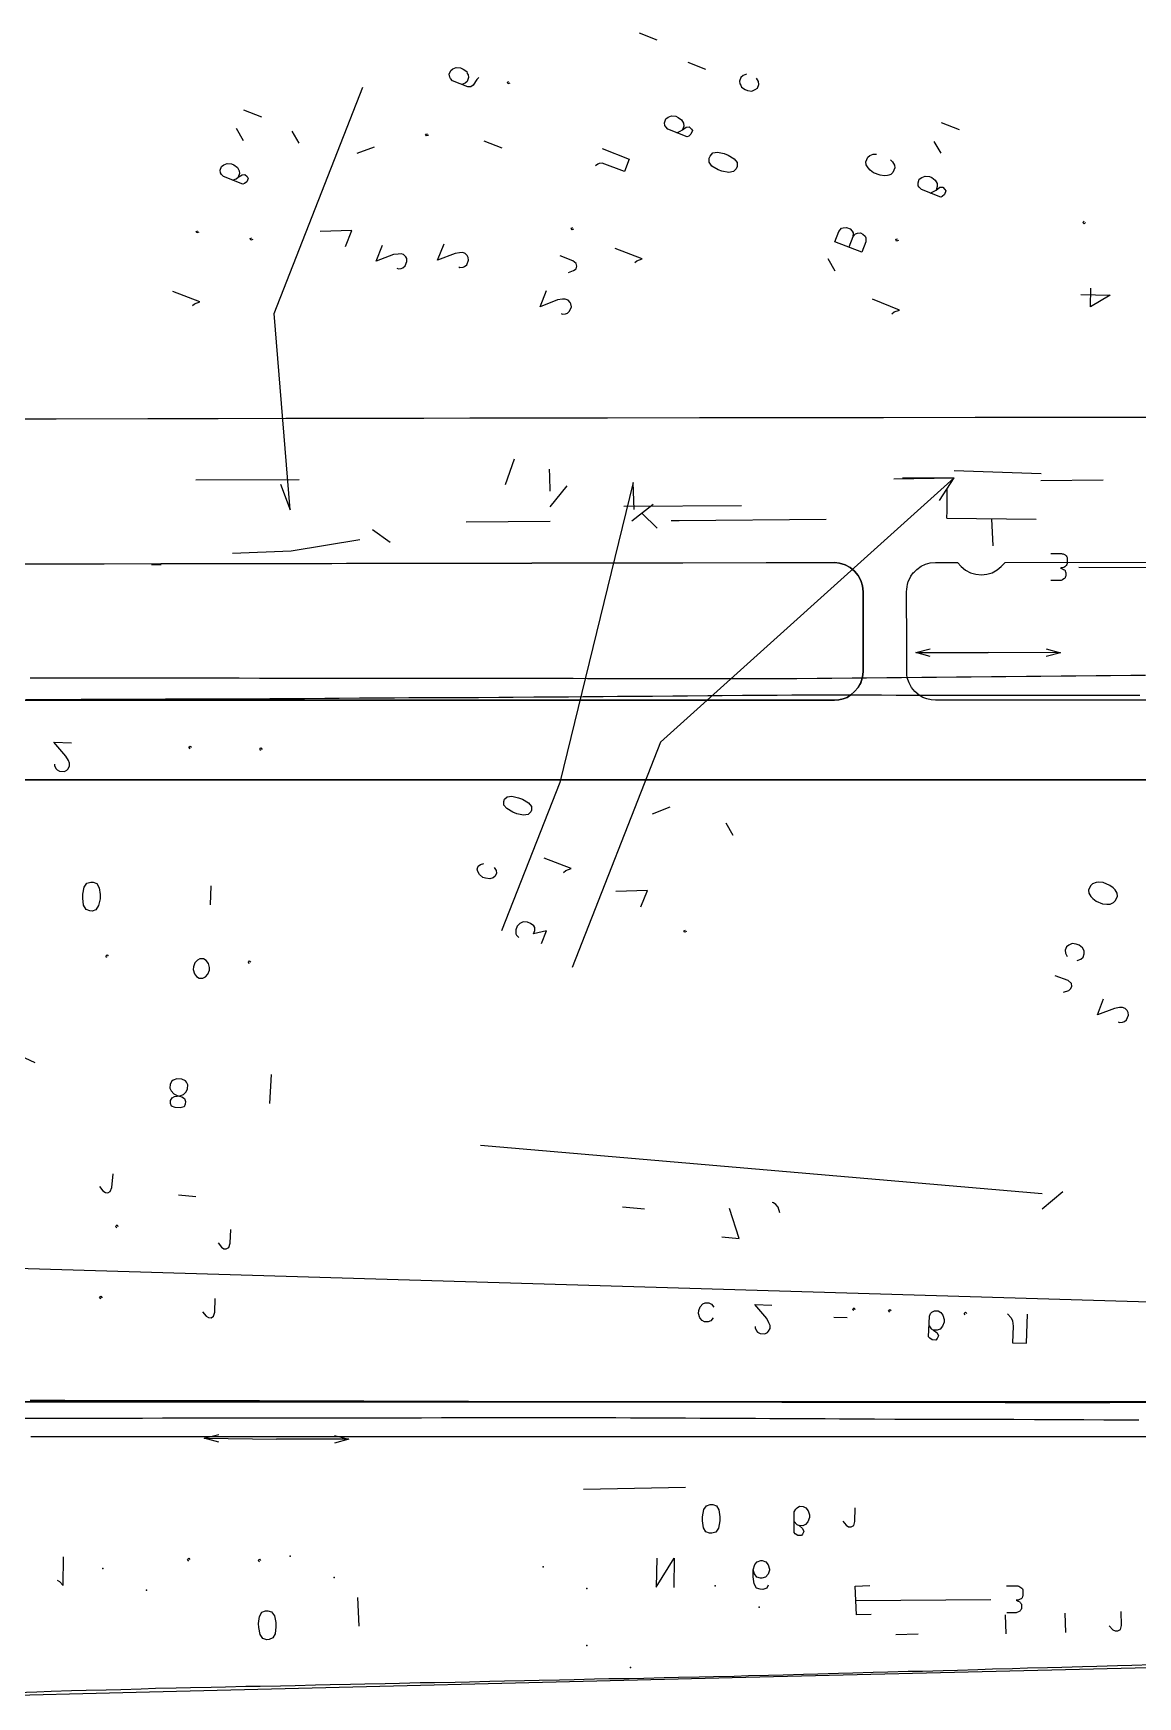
# Model space of a CAD drawing. Header units: metres. Extents: x 131 to 658, y 22 to 173.
# Drawn here: x 245 to 285, y 90 to 150.3 of the extents above; entities that cross this region are included whole.
import ezdxf

# ---------------------------------------------------------------- set-up
doc = ezdxf.new("R2010")
doc.units = ezdxf.units.M
for name, color, linetype in [('BOUNDARY', 7, 'Continuous'), ('CURB', 7, 'Continuous'), ('ELECTR_CABLE', 7, 'Continuous'), ('ELECTR_CABLE_COMM', 7, 'Continuous'), ('GAS', 7, 'Continuous'), ('GRASS', 7, 'Continuous'), ('OVERHEAD_POWER_LINE', 7, 'Continuous'), ('ROAD', 7, 'Continuous'), ('SEWER', 7, 'Continuous'), ('SIDEWALK_PATH', 7, 'Continuous'), ('TREE', 7, 'Continuous'), ('WATER_PIPELINE', 7, 'Continuous')]:
    doc.layers.add(name, color=color, linetype=linetype)

msp = doc.modelspace()

# ---------------------------------------------------------------- linework, layer by layer
at = {"layer": 'BOUNDARY'}
msp.add_lwpolyline([(244.173, 136.298), (245.838, 136.298), (249.167, 136.309), (250.831, 136.309), (251.708, 136.309), (251.708, 136.309), (254.16, 136.32), (255.825, 136.32), (259.165, 136.32), (260.829, 136.331), (264.158, 136.331), (265.823, 136.331), (269.152, 136.342), (270.816, 136.342), (271.738, 136.342), (271.738, 136.342), (274.157, 136.342), (275.821, 136.342), (279.15, 136.353), (280.815, 136.353), (284.144, 136.353), (285.808, 136.353)], dxfattribs=at)
at = {"layer": 'CURB'}
for points in [[(285.32, 126.988), (284.787, 126.988), (284.055, 126.977), (283.533, 126.977), (282.79, 126.965), (282.268, 126.965), (281.525, 126.954), (281.003, 126.954), (280.26, 126.943), (279.738, 126.943), (278.995, 126.932), (278.473, 126.932), (277.741, 126.921), (277.208, 126.921), (276.476, 126.91), (275.943, 126.91), (275.211, 126.899), (274.689, 126.899), (273.946, 126.888), (273.424, 126.888), (272.681, 126.877), (272.159, 126.877), (271.416, 126.877), (270.894, 126.877), (270.162, 126.877), (269.629, 126.877), (268.897, 126.877), (268.364, 126.877), (267.632, 126.877), (267.11, 126.877), (266.367, 126.877), (265.845, 126.877), (265.102, 126.877), (264.58, 126.888), (263.837, 126.888), (263.315, 126.888), (262.572, 126.888), (262.05, 126.888), (261.318, 126.888), (260.785, 126.888), (260.053, 126.888), (259.531, 126.888), (258.788, 126.888), (258.266, 126.888), (257.523, 126.888), (257.001, 126.888), (256.258, 126.888), (255.736, 126.888), (254.993, 126.888), (254.471, 126.888), (253.972, 126.888), (253.972, 126.888), (253.739, 126.888), (253.206, 126.888), (252.474, 126.899), (251.952, 126.899), (251.209, 126.899), (250.687, 126.899), (249.943, 126.899), (249.422, 126.899), (248.678, 126.899), (248.157, 126.899), (247.413, 126.899), (246.892, 126.899), (246.159, 126.899), (245.627, 126.899), (244.894, 126.899)], [(244.75, 126.122), (245.483, 126.122), (246.004, 126.122), (246.748, 126.133), (247.269, 126.133), (248.013, 126.133), (248.534, 126.133), (249.267, 126.133), (249.799, 126.144), (250.532, 126.144), (251.053, 126.144), (251.797, 126.144), (252.318, 126.144), (253.051, 126.144), (253.583, 126.155), (253.905, 126.155), (253.905, 126.155), (254.316, 126.155), (254.837, 126.155), (255.581, 126.166), (256.102, 126.166), (256.835, 126.178), (257.367, 126.178), (258.1, 126.178), (258.621, 126.189), (259.365, 126.189), (259.886, 126.2), (260.619, 126.2), (261.151, 126.2), (261.884, 126.211), (262.405, 126.211), (263.149, 126.222), (263.67, 126.222), (264.403, 126.222), (264.935, 126.233), (265.668, 126.233), (266.189, 126.244), (266.933, 126.244), (267.454, 126.244), (268.187, 126.255), (268.719, 126.255), (269.452, 126.266), (269.973, 126.266), (270.717, 126.277), (271.238, 126.277), (271.971, 126.277), (272.503, 126.289), (273.236, 126.289), (273.757, 126.289), (274.501, 126.289), (275.022, 126.289), (275.755, 126.289), (276.287, 126.277), (277.02, 126.277), (277.541, 126.277), (278.285, 126.277), (278.806, 126.277), (279.539, 126.277), (280.071, 126.277), (280.804, 126.277), (281.325, 126.277), (282.069, 126.277), (282.59, 126.277), (283.334, 126.277), (283.855, 126.277), (284.588, 126.277), (285.109, 126.277)], [(244.894, 100.733), (245.638, 100.733), (246.159, 100.733), (246.892, 100.722), (247.425, 100.722), (248.157, 100.722), (248.678, 100.722), (249.422, 100.722), (249.943, 100.722), (250.687, 100.711), (251.209, 100.711), (251.941, 100.711), (252.474, 100.711), (253.206, 100.711), (253.727, 100.699), (254.471, 100.699), (254.993, 100.699), (255.736, 100.699), (256.258, 100.699), (256.99, 100.699), (257.523, 100.688), (258.255, 100.688), (258.777, 100.688), (259.52, 100.688), (260.042, 100.688), (260.785, 100.688), (261.307, 100.677), (262.039, 100.677), (262.572, 100.677), (263.304, 100.677), (263.826, 100.677), (264.569, 100.666), (265.091, 100.666), (265.834, 100.666), (266.356, 100.666), (267.088, 100.666), (267.621, 100.666), (268.353, 100.666), (268.875, 100.666), (269.618, 100.666), (270.14, 100.666), (270.883, 100.666), (271.405, 100.666), (272.137, 100.655), (272.67, 100.655), (273.402, 100.655), (273.924, 100.655), (274.667, 100.655), (275.189, 100.655), (275.932, 100.655), (276.454, 100.655), (277.186, 100.655), (277.719, 100.655), (278.451, 100.655), (278.973, 100.655), (279.716, 100.655), (280.238, 100.644), (280.981, 100.644), (281.503, 100.644), (282.246, 100.644), (282.768, 100.644), (283.212, 100.644), (283.212, 100.644), (283.5, 100.644), (284.022, 100.644), (284.765, 100.655), (285.287, 100.655)], [(244.65, 100.078), (245.172, 100.078), (245.915, 100.078), (246.437, 100.078), (247.18, 100.078), (247.702, 100.078), (248.445, 100.078), (248.967, 100.078), (249.699, 100.089), (250.232, 100.089), (250.964, 100.089), (251.486, 100.089), (252.229, 100.089), (252.751, 100.089), (253.494, 100.089), (254.016, 100.089), (254.759, 100.089), (255.281, 100.089), (256.025, 100.089), (256.546, 100.089), (257.278, 100.089), (257.811, 100.089), (258.543, 100.089), (259.076, 100.089), (259.809, 100.1), (260.33, 100.1), (261.074, 100.1), (261.595, 100.1), (262.339, 100.1), (262.86, 100.1), (263.604, 100.1), (264.125, 100.1), (264.869, 100.1), (265.39, 100.1), (266.123, 100.1), (266.655, 100.089), (267.388, 100.089), (267.92, 100.089), (268.653, 100.089), (269.174, 100.078), (269.918, 100.078), (270.439, 100.078), (271.183, 100.078), (271.704, 100.067), (272.448, 100.067), (272.969, 100.067), (273.713, 100.067), (274.234, 100.056), (274.967, 100.056), (275.499, 100.056), (276.232, 100.045), (276.753, 100.045), (277.497, 100.045), (278.018, 100.045), (278.762, 100.034), (279.283, 100.034), (280.027, 100.034), (280.548, 100.034), (281.292, 100.023), (281.813, 100.023), (282.546, 100.023), (283.078, 100.023), (283.811, 100.011), (284.343, 100.011), (285.076, 100.011)], [(244.395, 90.135), (245.139, 90.157), (245.66, 90.18), (246.393, 90.202), (246.925, 90.213), (247.658, 90.235), (248.179, 90.246), (248.923, 90.268), (249.444, 90.291), (250.188, 90.302), (250.709, 90.313), (251.453, 90.324), (251.974, 90.335), (252.718, 90.357), (253.239, 90.368), (253.972, 90.379), (254.504, 90.391), (255.237, 90.413), (255.769, 90.424), (256.502, 90.435), (257.023, 90.446), (257.767, 90.457), (258.288, 90.468), (259.032, 90.49), (259.553, 90.501), (260.297, 90.513), (260.818, 90.524), (261.562, 90.546), (262.083, 90.557), (262.816, 90.568), (263.348, 90.579), (264.081, 90.59), (264.613, 90.601), (265.346, 90.624), (265.867, 90.635), (266.611, 90.646), (267.132, 90.657), (267.876, 90.679), (268.397, 90.69), (269.141, 90.701), (269.662, 90.712), (270.406, 90.723), (270.927, 90.746), (271.66, 90.757), (272.193, 90.779), (272.925, 90.801), (273.446, 90.812), (274.19, 90.834), (274.711, 90.846), (275.455, 90.868), (275.976, 90.879), (276.72, 90.901), (277.242, 90.912), (277.985, 90.934), (278.507, 90.945), (279.239, 90.968), (279.772, 90.99), (280.504, 91.001), (281.037, 91.023), (281.769, 91.045), (282.291, 91.056), (283.034, 91.079), (283.556, 91.09), (284.299, 91.112), (284.821, 91.123), (285.564, 91.145)]]:
    msp.add_lwpolyline(points, dxfattribs=at)
at = {"layer": 'ELECTR_CABLE'}
for points in [[(267.621, 150.013), (266.977, 150.269)], [(261.162, 148.66), (261.085, 148.593), (261.085, 148.593), (260.951, 148.393), (260.951, 148.393), (260.874, 148.327), (260.874, 148.327), (260.763, 148.327), (260.763, 148.327), (260.208, 148.549), (260.208, 148.549), (260.13, 148.626), (260.13, 148.626), (260.108, 148.682), (260.108, 148.682), (260.086, 148.782), (260.086, 148.782), (260.141, 148.915), (260.141, 148.915), (260.219, 148.981), (260.219, 148.981), (260.341, 149.026), (260.341, 149.026), (260.497, 149.015), (260.497, 149.015), (260.596, 148.97), (260.596, 148.97), (260.718, 148.882), (260.718, 148.882), (260.741, 148.815), (260.741, 148.815), (260.774, 148.76), (260.774, 148.76), (260.785, 148.66), (260.785, 148.66), (260.741, 148.526), (260.741, 148.526), (260.663, 148.46), (260.663, 148.46), (260.541, 148.416)], [(269.385, 148.959), (268.741, 149.214)], [(253.972, 133.923), (254.316, 133.002), (254.316, 133.002), (253.739, 140.115), (253.739, 140.115), (256.957, 148.316)], [(262.283, 148.46), (262.217, 148.438), (262.217, 148.438), (262.194, 148.493), (262.194, 148.493), (262.25, 148.515)], [(270.861, 148.782), (270.739, 148.737), (270.739, 148.737), (270.65, 148.671), (270.65, 148.671), (270.606, 148.538), (270.606, 148.538), (270.617, 148.438), (270.617, 148.438), (270.65, 148.382), (270.65, 148.382), (270.683, 148.316), (270.683, 148.316), (270.805, 148.227), (270.805, 148.227), (270.894, 148.194), (270.894, 148.194), (271.05, 148.171), (271.05, 148.171), (271.172, 148.227), (271.172, 148.227), (271.26, 148.282), (271.26, 148.282), (271.305, 148.416), (271.305, 148.416), (271.294, 148.515), (271.294, 148.515), (271.227, 148.637)], [(268.331, 146.662), (268.453, 146.718), (268.453, 146.718), (268.542, 146.773), (268.542, 146.773), (268.675, 146.862), (268.675, 146.862), (268.786, 146.873), (268.786, 146.873), (268.863, 146.795), (268.863, 146.795), (268.897, 146.74), (268.897, 146.74), (268.841, 146.607), (268.841, 146.607), (268.764, 146.54), (268.764, 146.54), (268.708, 146.518), (268.708, 146.518), (268.009, 146.795), (268.009, 146.795), (267.931, 146.873), (267.931, 146.873), (267.898, 146.929), (267.898, 146.929), (267.887, 147.028), (267.887, 147.028), (267.931, 147.162), (267.931, 147.162), (268.02, 147.228), (268.02, 147.228), (268.142, 147.273), (268.142, 147.273), (268.298, 147.261), (268.298, 147.261), (268.386, 147.217), (268.386, 147.217), (268.508, 147.128), (268.508, 147.128), (268.575, 147.006), (268.575, 147.006), (268.586, 146.906), (268.586, 146.906), (268.542, 146.773)], [(254.649, 146.285), (254.393, 146.718)], [(259.331, 146.573), (259.265, 146.551), (259.265, 146.551), (259.231, 146.607), (259.231, 146.607), (259.298, 146.629)], [(257.367, 146.141), (256.735, 145.908)], [(262.006, 146.107), (261.351, 146.363)], [(270.484, 145.353), (270.384, 145.253), (270.384, 145.253), (270.217, 145.22), (270.217, 145.22), (269.962, 145.275), (269.962, 145.275), (269.829, 145.32), (269.829, 145.32), (269.607, 145.453), (269.607, 145.453), (269.507, 145.597), (269.507, 145.597), (269.507, 145.741), (269.507, 145.741), (269.54, 145.819), (269.54, 145.819), (269.64, 145.93), (269.64, 145.93), (269.807, 145.963), (269.807, 145.963), (270.051, 145.908), (270.051, 145.908), (270.195, 145.852), (270.195, 145.852), (270.417, 145.719), (270.417, 145.719), (270.517, 145.586), (270.517, 145.586), (270.517, 145.442), (270.517, 145.442), (270.484, 145.353)], [(256.324, 142.545), (256.557, 143.122), (256.557, 143.122), (255.414, 143.089)], [(283.145, 143.411), (283.09, 143.366), (283.09, 143.366), (283.045, 143.411), (283.045, 143.411), (283.101, 143.455)], [(252.962, 142.789), (252.895, 142.767), (252.895, 142.767), (252.873, 142.834), (252.873, 142.834), (252.929, 142.856)], [(258.188, 141.757), (258.244, 141.735), (258.244, 141.735), (258.344, 141.746), (258.344, 141.746), (258.41, 141.769), (258.41, 141.769), (258.488, 141.835), (258.488, 141.835), (258.555, 142.002), (258.555, 142.002), (258.543, 142.101), (258.543, 142.101), (258.51, 142.168), (258.51, 142.168), (258.433, 142.246), (258.433, 142.246), (258.344, 142.279), (258.344, 142.279), (258.233, 142.268), (258.233, 142.268), (258.066, 142.246), (258.066, 142.246), (257.434, 142.013), (257.434, 142.013), (257.667, 142.59)], [(260.43, 141.802), (260.474, 141.78), (260.474, 141.78), (260.585, 141.791), (260.585, 141.791), (260.641, 141.813), (260.641, 141.813), (260.718, 141.88), (260.718, 141.88), (260.785, 142.046), (260.785, 142.046), (260.774, 142.146), (260.774, 142.146), (260.741, 142.212), (260.741, 142.212), (260.663, 142.29), (260.663, 142.29), (260.574, 142.323), (260.574, 142.323), (260.463, 142.312), (260.463, 142.312), (260.297, 142.29), (260.297, 142.29), (259.664, 142.046), (259.664, 142.046), (259.897, 142.634)], [(266.811, 141.957), (266.888, 142.024), (266.888, 142.024), (267.077, 142.09), (267.077, 142.09), (266.1, 142.468)], [(282.979, 140.803), (284.033, 140.781), (284.033, 140.781), (283.323, 140.348), (283.323, 140.348), (283.334, 141.025)], [(262.128, 133.912), (262.45, 134.844)], [(263.703, 134.467), (263.715, 134.201), (263.715, 134.201), (263.726, 133.679)], [(250.898, 134.078), (254.649, 134.09)], [(266.788, 133.013), (266.755, 133.99), (266.755, 133.99), (264.092, 123.115), (264.092, 123.115), (261.983, 117.744)], [(263.748, 133.102), (264.358, 133.868)], [(277.852, 133.335), (278.384, 134.156), (278.384, 134.156), (267.743, 124.58), (267.743, 124.58), (264.536, 116.412)], [(276.198, 134.123), (278.384, 134.156)], [(276.509, 134.156), (278.384, 134.156)], [(278.384, 134.422), (281.536, 134.312)], [(281.525, 134.056), (283.789, 134.078)], [(278.118, 133.746), (278.118, 133.479), (278.118, 133.479), (278.118, 132.958), (278.118, 132.958), (278.107, 132.691)], [(266.411, 133.124), (270.672, 133.157)], [(245.782, 123.781), (245.782, 123.725), (245.782, 123.725), (245.827, 123.625), (245.827, 123.625), (245.871, 123.57), (245.871, 123.57), (245.96, 123.525), (245.96, 123.525), (246.137, 123.514), (246.137, 123.514), (246.226, 123.559), (246.226, 123.559), (246.27, 123.614), (246.27, 123.614), (246.326, 123.714), (246.326, 123.714), (246.326, 123.814), (246.326, 123.814), (246.282, 123.914), (246.282, 123.914), (246.193, 124.069), (246.193, 124.069), (245.76, 124.58), (245.76, 124.58), (246.393, 124.557)], [(250.698, 124.336), (250.654, 124.391), (250.654, 124.391), (250.698, 124.435), (250.698, 124.435), (250.742, 124.391)], [(253.261, 124.269), (253.217, 124.324), (253.217, 124.324), (253.261, 124.369), (253.261, 124.369), (253.306, 124.313)], [(268.076, 122.216), (267.443, 121.972)], [(270.373, 121.195), (270.117, 121.639)], [(264.225, 119.852), (264.314, 119.919), (264.314, 119.919), (264.502, 119.997), (264.502, 119.997), (263.526, 120.374)], [(247.058, 118.465), (246.925, 118.51), (246.925, 118.51), (246.836, 118.665), (246.836, 118.665), (246.803, 118.92), (246.803, 118.92), (246.803, 119.065), (246.803, 119.065), (246.859, 119.32), (246.859, 119.32), (246.958, 119.464), (246.958, 119.464), (247.092, 119.508), (247.092, 119.508), (247.18, 119.508), (247.18, 119.508), (247.314, 119.453), (247.314, 119.453), (247.402, 119.298), (247.402, 119.298), (247.436, 119.053), (247.436, 119.053), (247.436, 118.898), (247.436, 118.898), (247.38, 118.654), (247.38, 118.654), (247.28, 118.499), (247.28, 118.499), (247.147, 118.454), (247.147, 118.454), (247.058, 118.465)], [(251.43, 118.676), (251.453, 119.375)], [(267.033, 118.61), (267.266, 119.198), (267.266, 119.198), (266.123, 119.164)], [(263.426, 117.278), (263.615, 117.733), (263.615, 117.733), (263.138, 117.633), (263.138, 117.633), (263.193, 117.755), (263.193, 117.755), (263.182, 117.855), (263.182, 117.855), (263.149, 117.922), (263.149, 117.922), (263.027, 118.01), (263.027, 118.01), (262.927, 118.055), (262.927, 118.055), (262.771, 118.066), (262.771, 118.066), (262.649, 118.01), (262.649, 118.01), (262.549, 117.911), (262.549, 117.911), (262.505, 117.777), (262.505, 117.777), (262.505, 117.633), (262.505, 117.633), (262.527, 117.578), (262.527, 117.578), (262.605, 117.5)], [(268.686, 117.711), (268.619, 117.689), (268.619, 117.689), (268.586, 117.744), (268.586, 117.744), (268.653, 117.766)], [(284.332, 114.437), (284.377, 114.415), (284.377, 114.415), (284.488, 114.426), (284.488, 114.426), (284.554, 114.448), (284.554, 114.448), (284.632, 114.515), (284.632, 114.515), (284.699, 114.681), (284.699, 114.681), (284.687, 114.781), (284.687, 114.781), (284.654, 114.848), (284.654, 114.848), (284.576, 114.925), (284.576, 114.925), (284.488, 114.959), (284.488, 114.959), (284.377, 114.959), (284.377, 114.959), (284.199, 114.925), (284.199, 114.925), (283.578, 114.692), (283.578, 114.692), (283.8, 115.269)], [(244.184, 113.372), (245.072, 112.972)], [(250.154, 111.33), (250.021, 111.386), (250.021, 111.386), (249.988, 111.485), (249.988, 111.485), (249.988, 111.585), (249.988, 111.585), (250.043, 111.685), (250.043, 111.685), (250.132, 111.73), (250.132, 111.73), (250.321, 111.763), (250.321, 111.763), (250.454, 111.807), (250.454, 111.807), (250.554, 111.907), (250.554, 111.907), (250.598, 112.007), (250.598, 112.007), (250.609, 112.151), (250.609, 112.151), (250.565, 112.251), (250.565, 112.251), (250.532, 112.307), (250.532, 112.307), (250.398, 112.362), (250.398, 112.362), (250.21, 112.373), (250.21, 112.373), (250.077, 112.329), (250.077, 112.329), (250.032, 112.284), (250.032, 112.284), (249.977, 112.185), (249.977, 112.185), (249.966, 112.04), (249.966, 112.04), (250.01, 111.94), (250.01, 111.94), (250.099, 111.829), (250.099, 111.829), (250.221, 111.774), (250.221, 111.774), (250.398, 111.719), (250.398, 111.719), (250.487, 111.663), (250.487, 111.663), (250.532, 111.552), (250.532, 111.552), (250.521, 111.452), (250.521, 111.452), (250.476, 111.363), (250.476, 111.363), (250.332, 111.319), (250.332, 111.319), (250.154, 111.33)], [(253.583, 111.485), (253.65, 112.529)], [(247.413, 108.467), (247.535, 108.312), (247.535, 108.312), (247.624, 108.256), (247.624, 108.256), (247.713, 108.245), (247.713, 108.245), (247.802, 108.29), (247.802, 108.29), (247.857, 108.434), (247.857, 108.434), (247.902, 108.933)], [(250.276, 108.168), (250.898, 108.112)], [(248.035, 106.98), (247.99, 107.025), (247.99, 107.025), (248.046, 107.08), (248.046, 107.08), (248.079, 107.025)], [(251.708, 106.425), (251.83, 106.27), (251.83, 106.27), (251.919, 106.215), (251.919, 106.215), (252.007, 106.215), (252.007, 106.215), (252.096, 106.259), (252.096, 106.259), (252.152, 106.414), (252.152, 106.414), (252.174, 106.914)], [(247.458, 104.395), (247.413, 104.439), (247.413, 104.439), (247.458, 104.495), (247.458, 104.495), (247.502, 104.439)], [(251.142, 103.929), (251.275, 103.773), (251.275, 103.773), (251.364, 103.729), (251.364, 103.729), (251.453, 103.718), (251.453, 103.718), (251.541, 103.773), (251.541, 103.773), (251.586, 103.917), (251.586, 103.917), (251.597, 104.417)], [(264.946, 97.504), (268.642, 97.57)], [(245.871, 94.208), (245.96, 94.152), (245.96, 94.152), (246.093, 94.008), (246.093, 94.008), (246.104, 95.051)], [(250.643, 94.896), (250.598, 94.951), (250.598, 94.951), (250.643, 94.996), (250.643, 94.996), (250.687, 94.951)], [(253.206, 94.863), (253.162, 94.918), (253.162, 94.918), (253.206, 94.962), (253.206, 94.962), (253.25, 94.918)], [(256.823, 92.532), (256.779, 93.575)], [(253.472, 92.044), (253.328, 92.088), (253.328, 92.088), (253.239, 92.233), (253.239, 92.233), (253.184, 92.488), (253.184, 92.488), (253.173, 92.632), (253.173, 92.632), (253.206, 92.887), (253.206, 92.887), (253.295, 93.043), (253.295, 93.043), (253.428, 93.098), (253.428, 93.098), (253.517, 93.098), (253.517, 93.098), (253.65, 93.054), (253.65, 93.054), (253.75, 92.909), (253.75, 92.909), (253.805, 92.665), (253.805, 92.665), (253.805, 92.51), (253.805, 92.51), (253.772, 92.255), (253.772, 92.255), (253.694, 92.111), (253.694, 92.111), (253.561, 92.055), (253.561, 92.055), (253.472, 92.044)]]:
    msp.add_lwpolyline(points, dxfattribs=at)
at = {"layer": 'ELECTR_CABLE_COMM'}
for points in [[(253.295, 147.228), (252.64, 147.483)], [(252.629, 146.374), (252.374, 146.818)], [(278.573, 146.773), (277.93, 147.028)], [(265.634, 146.096), (266.611, 145.708), (266.611, 145.708), (266.433, 145.253), (266.433, 145.253), (265.634, 145.564), (265.634, 145.564), (265.523, 145.553), (265.523, 145.553), (265.468, 145.53), (265.468, 145.53), (265.39, 145.464)], [(277.918, 145.919), (277.663, 146.352)], [(252.229, 144.942), (252.363, 144.987), (252.363, 144.987), (252.44, 145.053), (252.44, 145.053), (252.585, 145.142), (252.585, 145.142), (252.684, 145.153), (252.684, 145.153), (252.762, 145.075), (252.762, 145.075), (252.795, 145.009), (252.795, 145.009), (252.751, 144.887), (252.751, 144.887), (252.662, 144.82), (252.662, 144.82), (252.607, 144.798), (252.607, 144.798), (251.908, 145.075), (251.908, 145.075), (251.83, 145.153), (251.83, 145.153), (251.797, 145.209), (251.797, 145.209), (251.786, 145.308), (251.786, 145.308), (251.83, 145.442), (251.83, 145.442), (251.919, 145.497), (251.919, 145.497), (252.041, 145.553), (252.041, 145.553), (252.196, 145.541), (252.196, 145.541), (252.285, 145.497), (252.285, 145.497), (252.407, 145.408), (252.407, 145.408), (252.474, 145.286), (252.474, 145.286), (252.485, 145.186), (252.485, 145.186), (252.44, 145.053)], [(276.076, 145.686), (276.154, 145.608), (276.154, 145.608), (276.187, 145.553), (276.187, 145.553), (276.221, 145.486), (276.221, 145.486), (276.232, 145.386), (276.232, 145.386), (276.165, 145.22), (276.165, 145.22), (276.087, 145.153), (276.087, 145.153), (276.021, 145.131), (276.021, 145.131), (275.965, 145.109), (275.965, 145.109), (275.854, 145.098), (275.854, 145.098), (275.699, 145.12), (275.699, 145.12), (275.466, 145.209), (275.466, 145.209), (275.344, 145.308), (275.344, 145.308), (275.266, 145.386), (275.266, 145.386), (275.2, 145.497), (275.2, 145.497), (275.189, 145.608), (275.189, 145.608), (275.255, 145.774), (275.255, 145.774), (275.333, 145.841), (275.333, 145.841), (275.455, 145.885), (275.455, 145.885), (275.566, 145.885)], [(277.519, 144.476), (277.641, 144.532), (277.641, 144.532), (277.73, 144.587), (277.73, 144.587), (277.863, 144.687), (277.863, 144.687), (277.974, 144.687), (277.974, 144.687), (278.052, 144.609), (278.052, 144.609), (278.085, 144.554), (278.085, 144.554), (278.029, 144.421), (278.029, 144.421), (277.952, 144.354), (277.952, 144.354), (277.896, 144.332), (277.896, 144.332), (277.197, 144.609), (277.197, 144.609), (277.119, 144.687), (277.119, 144.687), (277.086, 144.742), (277.086, 144.742), (277.075, 144.842), (277.075, 144.842), (277.119, 144.976), (277.119, 144.976), (277.208, 145.042), (277.208, 145.042), (277.33, 145.086), (277.33, 145.086), (277.486, 145.075), (277.486, 145.075), (277.574, 145.042), (277.574, 145.042), (277.696, 144.942), (277.696, 144.942), (277.763, 144.82), (277.763, 144.82), (277.774, 144.72), (277.774, 144.72), (277.73, 144.587)], [(251.009, 143.056), (250.942, 143.034), (250.942, 143.034), (250.92, 143.089), (250.92, 143.089), (250.975, 143.111)], [(264.591, 143.167), (264.536, 143.145), (264.536, 143.145), (264.502, 143.211), (264.502, 143.211), (264.569, 143.233)], [(274.711, 142.889), (274.811, 143), (274.811, 143), (274.878, 143.022), (274.878, 143.022), (274.989, 143.034), (274.989, 143.034), (275.078, 142.989), (275.078, 142.989), (275.155, 142.912), (275.155, 142.912), (275.189, 142.856), (275.189, 142.856), (275.178, 142.712), (275.178, 142.712), (275.033, 142.334), (275.033, 142.334), (274.057, 142.712), (274.057, 142.712), (274.201, 143.089), (274.201, 143.089), (274.301, 143.2), (274.301, 143.2), (274.367, 143.222), (274.367, 143.222), (274.478, 143.233), (274.478, 143.233), (274.612, 143.178), (274.612, 143.178), (274.689, 143.1), (274.689, 143.1), (274.723, 143.034), (274.723, 143.034), (274.711, 142.889), (274.711, 142.889), (274.567, 142.512)], [(276.365, 142.756), (276.298, 142.734), (276.298, 142.734), (276.276, 142.801), (276.276, 142.801), (276.332, 142.823)], [(264.403, 141.602), (264.591, 141.669), (264.591, 141.669), (264.68, 141.735), (264.68, 141.735), (264.713, 141.824), (264.713, 141.824), (264.691, 141.924), (264.691, 141.924), (264.569, 142.024), (264.569, 142.024), (264.103, 142.201)], [(274.068, 141.646), (273.813, 142.09)], [(250.776, 140.404), (250.853, 140.459), (250.853, 140.459), (251.042, 140.537), (251.042, 140.537), (250.066, 140.914)], [(264.147, 140.115), (264.192, 140.093), (264.192, 140.093), (264.303, 140.104), (264.303, 140.104), (264.369, 140.126), (264.369, 140.126), (264.447, 140.193), (264.447, 140.193), (264.514, 140.359), (264.514, 140.359), (264.491, 140.459), (264.491, 140.459), (264.469, 140.515), (264.469, 140.515), (264.391, 140.592), (264.391, 140.592), (264.292, 140.637), (264.292, 140.637), (264.192, 140.626), (264.192, 140.626), (264.014, 140.603), (264.014, 140.603), (263.382, 140.359), (263.382, 140.359), (263.615, 140.947)], [(276.121, 140.104), (276.21, 140.171), (276.21, 140.171), (276.398, 140.237), (276.398, 140.237), (275.422, 140.626)], [(266.7, 132.603), (267.476, 133.202)], [(267.066, 132.88), (267.621, 132.336)], [(268.131, 132.614), (268.42, 132.614), (268.42, 132.614), (273.746, 132.658)], [(278.118, 132.691), (281.358, 132.658)], [(279.738, 132.669), (279.783, 131.693)], [(257.301, 132.281), (257.944, 131.826)], [(260.696, 132.558), (263.748, 132.58)], [(252.229, 131.426), (254.36, 131.515), (254.36, 131.515), (256.846, 131.926)], [(284.232, 118.832), (284.299, 118.998), (284.299, 118.998), (284.288, 119.098), (284.288, 119.098), (284.221, 119.22), (284.221, 119.22), (284.144, 119.298), (284.144, 119.298), (284.022, 119.386), (284.022, 119.386), (283.789, 119.486), (283.789, 119.486), (283.633, 119.497), (283.633, 119.497), (283.533, 119.486), (283.533, 119.486), (283.4, 119.442), (283.4, 119.442), (283.323, 119.375), (283.323, 119.375), (283.256, 119.209), (283.256, 119.209), (283.267, 119.109), (283.267, 119.109), (283.334, 118.987), (283.334, 118.987), (283.411, 118.909), (283.411, 118.909), (283.533, 118.809), (283.533, 118.809), (283.766, 118.721), (283.766, 118.721), (283.922, 118.709), (283.922, 118.709), (284.033, 118.709), (284.033, 118.709), (284.155, 118.765), (284.155, 118.765), (284.232, 118.832)], [(282.845, 116.668), (282.979, 116.712), (282.979, 116.712), (283.056, 116.779), (283.056, 116.779), (283.101, 116.901), (283.101, 116.901), (283.09, 117.012), (283.09, 117.012), (283.034, 117.123), (283.034, 117.123), (282.912, 117.223), (282.912, 117.223), (282.812, 117.256), (282.812, 117.256), (282.657, 117.278), (282.657, 117.278), (282.535, 117.223), (282.535, 117.223), (282.457, 117.156), (282.457, 117.156), (282.402, 117.034), (282.402, 117.034), (282.424, 116.934), (282.424, 116.934), (282.479, 116.812)], [(282.346, 115.514), (282.535, 115.58), (282.535, 115.58), (282.612, 115.647), (282.612, 115.647), (282.646, 115.736), (282.646, 115.736), (282.635, 115.835), (282.635, 115.835), (282.512, 115.935), (282.512, 115.935), (282.046, 116.113)]]:
    msp.add_lwpolyline(points, dxfattribs=at)
at = {"layer": 'GAS'}
for points in [[(133.889, 108.416), (175.806, 107.557), (185.882, 107.258), (290.347, 104.151)], [(269.651, 103.707), (269.563, 103.607), (269.563, 103.607), (269.474, 103.562), (269.474, 103.562), (269.341, 103.562), (269.341, 103.562), (269.252, 103.618), (269.252, 103.618), (269.163, 103.718), (269.163, 103.718), (269.119, 103.873), (269.119, 103.873), (269.13, 103.973), (269.13, 103.973), (269.174, 104.117), (269.174, 104.117), (269.274, 104.217), (269.274, 104.217), (269.363, 104.261), (269.363, 104.261), (269.496, 104.261), (269.496, 104.261), (269.585, 104.206), (269.585, 104.206), (269.674, 104.095)], [(271.172, 103.396), (271.172, 103.352), (271.172, 103.352), (271.216, 103.241), (271.216, 103.241), (271.26, 103.196), (271.26, 103.196), (271.349, 103.141), (271.349, 103.141), (271.527, 103.13), (271.527, 103.13), (271.615, 103.185), (271.615, 103.185), (271.66, 103.229), (271.66, 103.229), (271.715, 103.329), (271.715, 103.329), (271.715, 103.429), (271.715, 103.429), (271.671, 103.529), (271.671, 103.529), (271.593, 103.684), (271.593, 103.684), (271.16, 104.195), (271.16, 104.195), (271.782, 104.173)], [(274.023, 103.74), (274.512, 103.729)], [(274.745, 103.973), (274.7, 104.017), (274.7, 104.017), (274.756, 104.073), (274.756, 104.073), (274.789, 104.017)], [(276.054, 103.917), (276.01, 103.973), (276.01, 103.973), (276.054, 104.017), (276.054, 104.017), (276.099, 103.973)], [(277.475, 103.418), (277.552, 103.318), (277.552, 103.318), (277.641, 103.263), (277.641, 103.263), (277.774, 103.163), (277.774, 103.163), (277.819, 103.063), (277.819, 103.063), (277.774, 102.963), (277.774, 102.963), (277.719, 102.908), (277.719, 102.908), (277.586, 102.919), (277.586, 102.919), (277.497, 102.974), (277.497, 102.974), (277.452, 103.019), (277.452, 103.019), (277.486, 103.773), (277.486, 103.773), (277.53, 103.873), (277.53, 103.873), (277.574, 103.917), (277.574, 103.917), (277.674, 103.962), (277.674, 103.962), (277.807, 103.962), (277.807, 103.962), (277.896, 103.906), (277.896, 103.906), (277.974, 103.807), (277.974, 103.807), (278.018, 103.651), (278.018, 103.651), (278.018, 103.551), (278.018, 103.551), (277.963, 103.407), (277.963, 103.407), (277.874, 103.307), (277.874, 103.307), (277.774, 103.263), (277.774, 103.263), (277.641, 103.263)], [(278.784, 103.818), (278.751, 103.873), (278.751, 103.873), (278.795, 103.917), (278.795, 103.917), (278.839, 103.873)], [(280.315, 103.862), (280.448, 103.718), (280.448, 103.718), (280.493, 103.607), (280.493, 103.607), (280.526, 103.407), (280.526, 103.407), (280.504, 102.808), (280.504, 102.808), (281.003, 102.797), (281.003, 102.797), (281.037, 103.84)]]:
    msp.add_lwpolyline(points, dxfattribs=at)
at = {"layer": 'GRASS'}
for points in [[(234.275, 131.016), (254.227, 131.049), (255.825, 131.049), (263.082, 131.06), (274.035, 131.082), (274.157, 131.071), (274.234, 131.06), (274.434, 131.005), (274.612, 130.905), (274.778, 130.772), (274.911, 130.616), (275, 130.439), (275.067, 130.239), (275.089, 130.028), (275.089, 127.154), (275.078, 127.021), (275.055, 126.899), (275, 126.721), (274.967, 126.666), (274.9, 126.555), (274.778, 126.411), (274.634, 126.289), (274.501, 126.2), (274.356, 126.144), (274.201, 126.111), (274.046, 126.1), (272.403, 126.1), (253.883, 126.1), (236.783, 126.1)], [(290.99, 126.1), (277.708, 126.1), (277.552, 126.111), (277.397, 126.144), (277.253, 126.2), (277.119, 126.277), (276.964, 126.411), (276.842, 126.555), (276.753, 126.732), (276.687, 126.91), (276.664, 127.032), (276.664, 127.143), (276.664, 128.419), (276.664, 128.863), (276.653, 129.263), (276.653, 129.607), (276.653, 129.884), (276.653, 130.039), (276.664, 130.106), (276.676, 130.217), (276.698, 130.294), (276.72, 130.394), (276.798, 130.561), (276.82, 130.594), (276.898, 130.716), (276.931, 130.738), (277.031, 130.838), (277.186, 130.949), (277.341, 131.027), (277.519, 131.071), (277.708, 131.082), (278.207, 131.082), (278.262, 131.082), (278.329, 131.082), (278.507, 131.082), (278.64, 130.938), (278.795, 130.805), (278.973, 130.716), (279.172, 130.661), (279.372, 130.639), (279.572, 130.661), (279.76, 130.716), (279.938, 130.816), (280.093, 130.938), (280.227, 131.093), (292.644, 131.116)], [(244.917, 99.412), (245.072, 99.412), (245.261, 99.412), (245.472, 99.412), (245.682, 99.412), (252.862, 99.412), (271.826, 99.412), (292.566, 99.412), (294.719, 99.401), (311.597, 99.335)], [(311.597, 91.678), (291.49, 91.178), (270.839, 90.679), (249.222, 90.146), (242.453, 89.98)]]:
    msp.add_lwpolyline(points, dxfattribs=at)
at = {"layer": 'OVERHEAD_POWER_LINE'}
for points in [[(277.519, 127.676), (276.997, 127.82), (276.997, 127.82), (277.519, 127.964)], [(276.997, 127.82), (279.616, 127.831)], [(282.235, 127.809), (279.616, 127.831)], [(281.714, 127.953), (282.235, 127.809), (282.235, 127.809), (281.714, 127.676)], [(251.73, 99.201), (251.209, 99.346), (251.209, 99.346), (251.73, 99.479)], [(251.209, 99.346), (253.827, 99.312)], [(256.446, 99.312), (253.827, 99.312)], [(255.925, 99.446), (256.446, 99.312), (256.446, 99.312), (255.925, 99.168)]]:
    msp.add_lwpolyline(points, dxfattribs=at)
at = {"layer": 'ROAD'}
for points in [[(236.317, 123.215), (254.704, 123.215), (273.613, 123.215), (292.566, 123.215), (298.902, 123.193), (309.655, 123.148), (329.33, 123.071), (330.806, 123.059), (332.992, 123.048), (341.791, 123.037), (342.546, 123.037), (350.724, 123.048), (352.1, 123.059), (359.668, 123.104), (361.655, 123.115), (368.601, 123.181), (371.198, 123.215), (380.752, 123.348), (384.836, 123.426), (386.633, 123.459), (390.306, 123.525), (390.384, 123.525), (395.589, 123.648), (399.85, 123.736)], [(320.497, 100.555), (300.833, 100.633), (292.566, 100.666), (290.069, 100.666), (283.722, 100.666), (264.769, 100.666), (245.86, 100.666), (227.473, 100.666)]]:
    msp.add_lwpolyline(points, dxfattribs=at)
at = {"layer": 'SEWER'}
for points in [[(247.68, 116.768), (247.635, 116.823), (247.635, 116.823), (247.691, 116.867), (247.691, 116.867), (247.724, 116.823)], [(251.02, 116.024), (251.153, 116.024), (251.153, 116.024), (251.253, 116.068), (251.253, 116.068), (251.342, 116.168), (251.342, 116.168), (251.397, 116.313), (251.397, 116.313), (251.397, 116.412), (251.397, 116.412), (251.364, 116.557), (251.364, 116.557), (251.275, 116.668), (251.275, 116.668), (251.186, 116.723), (251.186, 116.723), (251.053, 116.723), (251.053, 116.723), (250.964, 116.679), (250.964, 116.679), (250.865, 116.579), (250.865, 116.579), (250.82, 116.435), (250.82, 116.435), (250.809, 116.335), (250.809, 116.335), (250.853, 116.179), (250.853, 116.179), (250.931, 116.08), (250.931, 116.08), (251.02, 116.024)], [(252.84, 116.546), (252.806, 116.601), (252.806, 116.601), (252.851, 116.645), (252.851, 116.645), (252.895, 116.601)], [(261.218, 109.976), (281.569, 108.223)], [(281.569, 107.668), (282.324, 108.29)], [(266.367, 107.735), (267.166, 107.657)], [(269.962, 106.647), (270.595, 106.592), (270.595, 106.592), (270.239, 107.679)], [(272.07, 107.513), (272.004, 107.724), (272.004, 107.724), (271.926, 107.824), (271.926, 107.824), (271.837, 107.879), (271.837, 107.879), (271.793, 107.89)]]:
    msp.add_lwpolyline(points, dxfattribs=at)
at = {"layer": 'SIDEWALK_PATH'}
for points in [[(233.565, 136.276), (251.708, 136.309), (265.157, 136.331), (271.738, 136.342), (273.646, 136.342), (290.225, 136.364), (292.866, 136.364), (308.901, 136.376)], [(236.783, 126.1), (274.046, 126.1), (274.201, 126.111), (274.356, 126.144), (274.501, 126.2), (274.634, 126.289), (274.778, 126.411), (274.9, 126.555), (274.987, 126.699), (275.016, 126.772), (275.055, 126.899), (275.078, 127.021), (275.089, 127.154), (275.089, 130.028), (275.067, 130.239), (275, 130.439), (274.911, 130.616), (274.778, 130.772), (274.612, 130.905), (274.434, 131.005), (274.234, 131.06), (274.035, 131.082), (271.571, 131.071), (263.082, 131.06), (249.633, 131.038), (231.501, 131.005)], [(399.483, 123.736), (389.996, 123.514), (383.848, 123.403), (382.317, 123.381), (380.497, 123.348), (372.596, 123.237), (370.998, 123.215), (362.875, 123.126), (361.499, 123.115), (353.154, 123.059), (351.989, 123.059), (343.434, 123.037), (342.49, 123.037), (333.713, 123.048), (332.992, 123.048), (331.882, 123.059), (292.566, 123.215), (291.434, 123.215), (235.651, 123.215)], [(227.761, 100.666), (246.182, 100.666), (264.769, 100.666), (265.002, 100.666), (265.312, 100.666), (282.768, 100.644), (283.123, 100.644), (283.212, 100.644), (290.069, 100.666), (292.566, 100.666), (301.299, 100.633), (319.698, 100.566)]]:
    msp.add_lwpolyline(points, dxfattribs=at)
at = {"layer": 'TREE'}
for p in [(254.325, 95.071), (263.491, 94.683), (247.533, 94.628), (255.912, 94.296), (249.12, 93.841), (265.078, 93.908), (269.727, 93.995), (271.314, 93.22), (265.072, 91.831), (266.653, 91.045)]:
    msp.add_point(p, dxfattribs=at)
at = {"layer": 'WATER_PIPELINE'}
for points in [[(249.3, 131.016), (249.644, 131.016)], [(281.891, 131.415), (282.279, 131.415), (282.279, 131.415), (282.302, 131.404), (282.302, 131.404), (282.335, 131.404), (282.335, 131.404), (282.379, 131.382), (282.379, 131.382), (282.413, 131.36), (282.413, 131.36), (282.446, 131.326), (282.446, 131.326), (282.468, 131.293), (282.468, 131.293), (282.479, 131.271), (282.479, 131.271), (282.479, 131.249), (282.479, 131.249), (282.479, 131.049), (282.479, 131.049), (282.468, 131.016), (282.468, 131.016), (282.446, 130.982), (282.446, 130.982), (282.424, 130.949), (282.424, 130.949), (282.39, 130.927), (282.39, 130.927), (282.357, 130.905), (282.357, 130.905), (282.302, 130.894), (282.302, 130.894), (282.268, 130.894), (282.268, 130.894), (282.235, 130.883), (282.235, 130.883), (282.279, 130.872), (282.279, 130.872), (282.313, 130.86), (282.313, 130.86), (282.346, 130.838), (282.346, 130.838), (282.379, 130.816), (282.379, 130.816), (282.402, 130.794), (282.402, 130.794), (282.413, 130.772), (282.413, 130.772), (282.424, 130.749), (282.424, 130.749), (282.435, 130.716), (282.435, 130.716), (282.435, 130.605), (282.435, 130.605), (282.424, 130.583), (282.424, 130.583), (282.413, 130.55), (282.413, 130.55), (282.402, 130.528), (282.402, 130.528), (282.379, 130.505), (282.379, 130.505), (282.357, 130.494), (282.357, 130.494), (282.313, 130.461), (282.313, 130.461), (282.257, 130.439), (282.257, 130.439), (282.224, 130.439), (282.224, 130.439), (281.891, 130.439)], [(282.901, 130.916), (300.811, 130.849)], [(263.038, 122.05), (262.949, 121.95), (262.949, 121.95), (262.782, 121.928), (262.782, 121.928), (262.538, 121.983), (262.538, 121.983), (262.394, 122.039), (262.394, 122.039), (262.172, 122.172), (262.172, 122.172), (262.061, 122.294), (262.061, 122.294), (262.061, 122.427), (262.061, 122.427), (262.094, 122.505), (262.094, 122.505), (262.183, 122.593), (262.183, 122.593), (262.35, 122.616), (262.35, 122.616), (262.594, 122.56), (262.594, 122.56), (262.738, 122.505), (262.738, 122.505), (262.96, 122.383), (262.96, 122.383), (263.071, 122.249), (263.071, 122.249), (263.071, 122.116), (263.071, 122.116), (263.038, 122.05)], [(261.717, 120.03), (261.784, 119.919), (261.784, 119.919), (261.795, 119.83), (261.795, 119.83), (261.75, 119.719), (261.75, 119.719), (261.673, 119.664), (261.673, 119.664), (261.551, 119.619), (261.551, 119.619), (261.395, 119.642), (261.395, 119.642), (261.307, 119.675), (261.307, 119.675), (261.185, 119.775), (261.185, 119.775), (261.118, 119.886), (261.118, 119.886), (261.096, 119.975), (261.096, 119.975), (261.14, 120.085), (261.14, 120.085), (261.218, 120.141), (261.218, 120.141), (261.34, 120.174)], [(269.518, 95.906), (269.385, 95.961), (269.385, 95.961), (269.296, 96.105), (269.296, 96.105), (269.263, 96.361), (269.263, 96.361), (269.263, 96.505), (269.263, 96.505), (269.318, 96.76), (269.318, 96.76), (269.407, 96.904), (269.407, 96.904), (269.54, 96.949), (269.54, 96.949), (269.64, 96.949), (269.64, 96.949), (269.773, 96.893), (269.773, 96.893), (269.851, 96.749), (269.851, 96.749), (269.895, 96.494), (269.895, 96.494), (269.895, 96.35), (269.895, 96.35), (269.84, 96.094), (269.84, 96.094), (269.751, 95.95), (269.751, 95.95), (269.607, 95.906), (269.607, 95.906), (269.518, 95.906)], [(272.592, 96.327), (272.681, 96.227), (272.681, 96.227), (272.77, 96.183), (272.77, 96.183), (272.892, 96.072), (272.892, 96.072), (272.936, 95.972), (272.936, 95.972), (272.892, 95.872), (272.892, 95.872), (272.847, 95.828), (272.847, 95.828), (272.714, 95.828), (272.714, 95.828), (272.625, 95.883), (272.625, 95.883), (272.581, 95.928), (272.581, 95.928), (272.592, 96.682), (272.592, 96.682), (272.647, 96.782), (272.647, 96.782), (272.692, 96.827), (272.692, 96.827), (272.781, 96.882), (272.781, 96.882), (272.914, 96.871), (272.914, 96.871), (273.003, 96.827), (273.003, 96.827), (273.091, 96.716), (273.091, 96.716), (273.136, 96.571), (273.136, 96.571), (273.136, 96.472), (273.136, 96.472), (273.08, 96.316), (273.08, 96.316), (272.991, 96.227), (272.991, 96.227), (272.903, 96.172), (272.903, 96.172), (272.77, 96.183)], [(274.345, 96.338), (274.467, 96.194), (274.467, 96.194), (274.556, 96.139), (274.556, 96.139), (274.656, 96.139), (274.656, 96.139), (274.745, 96.183), (274.745, 96.183), (274.789, 96.327), (274.789, 96.327), (274.8, 96.827)], [(267.61, 95.007), (267.587, 93.953), (267.587, 93.953), (268.242, 94.996), (268.242, 94.996), (268.22, 93.942)], [(271.638, 94.019), (271.593, 93.919), (271.593, 93.919), (271.449, 93.864), (271.449, 93.864), (271.36, 93.875), (271.36, 93.875), (271.227, 93.919), (271.227, 93.919), (271.138, 94.075), (271.138, 94.075), (271.105, 94.33), (271.105, 94.33), (271.105, 94.574), (271.105, 94.574), (271.16, 94.774), (271.16, 94.774), (271.249, 94.874), (271.249, 94.874), (271.382, 94.918), (271.382, 94.918), (271.427, 94.918), (271.427, 94.918), (271.56, 94.863), (271.56, 94.863), (271.649, 94.763), (271.649, 94.763), (271.693, 94.607), (271.693, 94.607), (271.693, 94.563), (271.693, 94.563), (271.649, 94.419), (271.649, 94.419), (271.549, 94.319), (271.549, 94.319), (271.416, 94.274), (271.416, 94.274), (271.371, 94.274), (271.371, 94.274), (271.238, 94.319), (271.238, 94.319), (271.149, 94.43), (271.149, 94.43), (271.105, 94.574)], [(275.377, 92.965), (274.845, 92.943), (274.845, 92.943), (274.8, 93.986), (274.8, 93.986), (275.333, 94.008)], [(274.822, 93.464), (279.716, 93.498)], [(280.282, 93.997), (280.659, 93.997), (280.659, 93.997), (280.693, 93.997), (280.693, 93.997), (280.726, 93.986), (280.726, 93.986), (280.77, 93.964), (280.77, 93.964), (280.804, 93.942), (280.804, 93.942), (280.837, 93.919), (280.837, 93.919), (280.859, 93.886), (280.859, 93.886), (280.87, 93.853), (280.87, 93.853), (280.87, 93.842), (280.87, 93.842), (280.87, 93.642), (280.87, 93.642), (280.859, 93.609), (280.859, 93.609), (280.848, 93.564), (280.848, 93.564), (280.815, 93.531), (280.815, 93.531), (280.781, 93.52), (280.781, 93.52), (280.748, 93.498), (280.748, 93.498), (280.704, 93.475), (280.704, 93.475), (280.67, 93.475), (280.67, 93.475), (280.626, 93.475), (280.626, 93.475), (280.67, 93.464), (280.67, 93.464), (280.704, 93.442), (280.704, 93.442), (280.748, 93.431), (280.748, 93.431), (280.77, 93.409), (280.77, 93.409), (280.792, 93.387), (280.792, 93.387), (280.804, 93.364), (280.804, 93.364), (280.826, 93.331), (280.826, 93.331), (280.826, 93.309), (280.826, 93.309), (280.826, 93.187), (280.826, 93.187), (280.826, 93.176), (280.826, 93.176), (280.815, 93.143), (280.815, 93.143), (280.792, 93.12), (280.792, 93.12), (280.781, 93.098), (280.781, 93.098), (280.759, 93.076), (280.759, 93.076), (280.715, 93.054), (280.715, 93.054), (280.659, 93.032), (280.659, 93.032), (280.626, 93.02), (280.626, 93.02), (280.293, 93.02)], [(280.271, 92.255), (280.249, 92.943)], [(282.435, 92.31), (282.413, 93.009)], [(283.999, 92.554), (284.133, 92.41), (284.133, 92.41), (284.221, 92.366), (284.221, 92.366), (284.321, 92.366), (284.321, 92.366), (284.41, 92.421), (284.41, 92.421), (284.443, 92.565), (284.443, 92.565), (284.432, 93.065)], [(276.276, 92.233), (277.086, 92.255)]]:
    msp.add_lwpolyline(points, dxfattribs=at)

doc.saveas('drawing.dxf')
